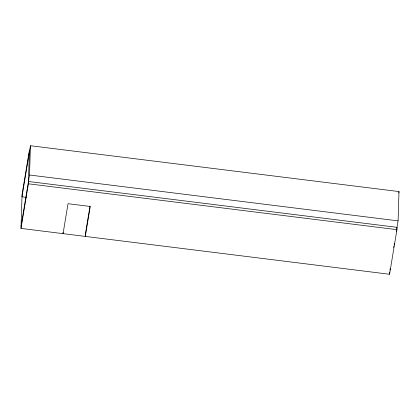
<?xml version="1.0" encoding="UTF-8"?>
<svg xmlns="http://www.w3.org/2000/svg" width="420" height="420" viewBox="0 0 420 420"><rect width="100%" height="100%" fill="white"/><g stroke="black" fill="none" stroke-linecap="round" stroke-linejoin="round"><path stroke-width="0.63" d="M21 228.417L22.055 194.502L29.442 149.888L28.387 183.803L21 228.417L389.56 274.265L396.947 229.656L397.016 227.341L28.46 181.487M21.074 226.102L29.526 175.019L30.439 145.735L399 191.583L398.087 220.868L396.695 229.278M63.1 232.491L63.063 233.651L68.024 203.695L90.263 206.462L85.302 236.418L85.376 234.103L90.017 206.057M389.56 274.265L389.634 271.95M30.439 145.735L21.982 196.817L26.513 197.379M398.785 192.875L399 191.583M389.954 270.013L390.169 268.721M393.697 247.38L393.913 246.089M394.128 244.797L394.343 243.506M396.27 231.866L396.485 230.57M29.526 175.019L398.087 220.868M28.387 183.803L396.947 229.656"/></g></svg>
